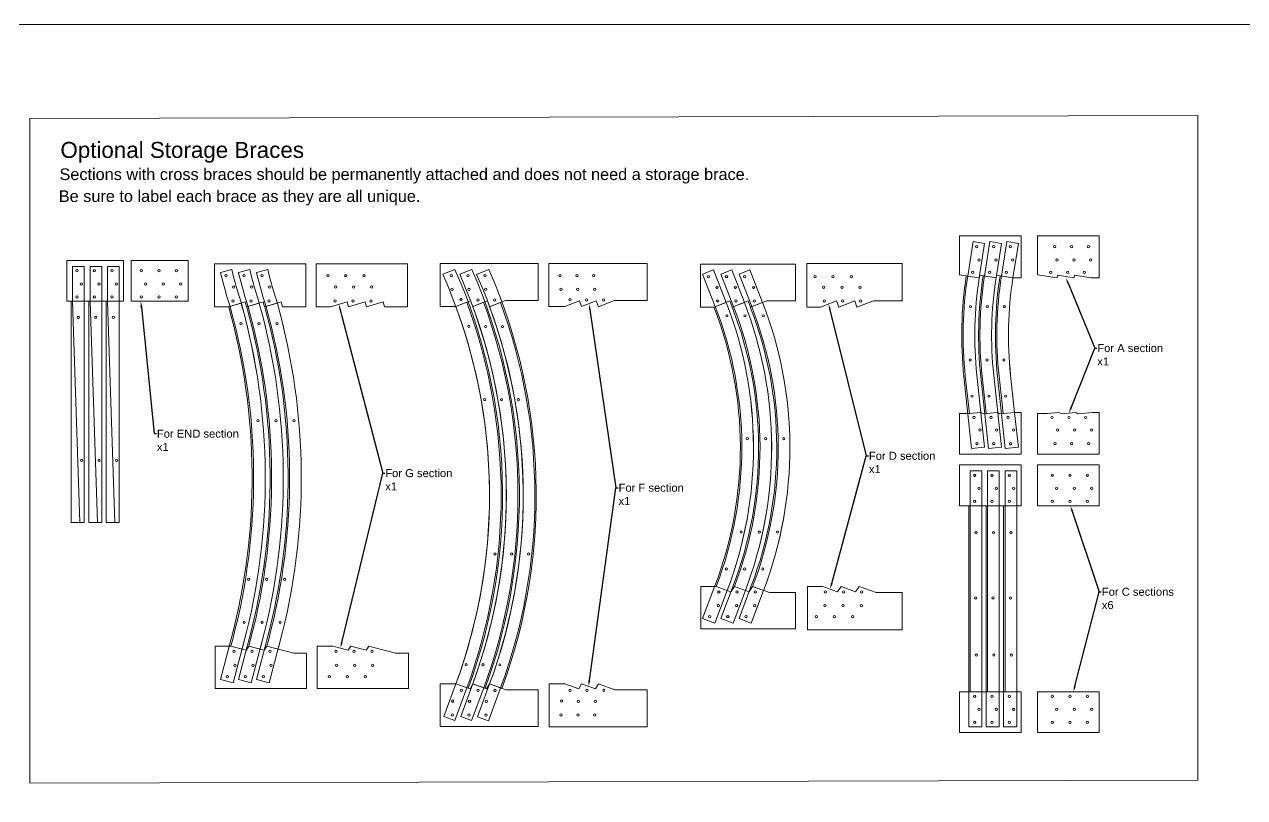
# Model space of a CAD drawing. Header units: millimetres. Extents: x 0 to 39105, y 0 to 9815.
# Drawn here: x 28908 to 34232, y 6440 to 9815 of the extents above; entities that cross this region are included whole.
import ezdxf
from ezdxf import colors
from ezdxf.entities.mleader import LeaderData, LeaderLine
from ezdxf.math import Vec2, Vec3

# ---------------------------------------------------------------- set-up
doc = ezdxf.new("R2010")
doc.units = ezdxf.units.MM
for name, color, linetype, lineweight in [('newTrack', 7, 'Continuous', 20), ('notes', 7, 'Continuous', 20), ('registration marking', 7, 'Continuous', 20)]:
    doc.layers.add(name, color=color, linetype=linetype, lineweight=lineweight)
doc.styles.add('Arial', font='arial.ttf')

# ---------------------------------------------------------------- blocks, each defined once
blk = doc.blocks.new('*U24')
at = {"layer": 'newTrack'}
blk.add_circle((0, 0), 0.2, dxfattribs=at)
blk = doc.blocks.new('attachmentPoints_0.4_diameter')
for p in [(-2.25, 0.75), (0, 0), (2.25, 0.75)]:
    blk.add_blockref('*U24', p)
blk = doc.blocks.new('F1')
at = {"layer": 'newTrack'}
blk.add_lwpolyline([(1365.05, -1527.24, -0.177849), (1429.18, -1517.78), (1435.05, -1519.01), (1435.46, -1517.05), (1429.58, -1515.82, 0.178024), (1364.04, -1525.51)], format="xyb", close=True, dxfattribs=at)
at = {"layer": 'registration marking', "color": 7, "transparency": 33554687}
for centre in [(1406.13, -1514.42), (1425.68, -1516.53), (1380.15, -1520.03), (1368.1, -1524.55)]:
    blk.add_circle(centre, 0.19, dxfattribs=at)
at = {"rotation": 348.2202802125964}
blk.add_blockref('attachmentPoints_0.4_diameter', (1432.22, -1517.91), dxfattribs=at)
blk = doc.blocks.new('F2')
at = {"layer": 'newTrack'}
blk.add_lwpolyline([(1703.41, -2340.18), (1702.95, -2342.38, 0.194368), (1633.66, -2354.87), (1632.52, -2352.93, -0.194178)], format="xyb", close=True, dxfattribs=at)
at = {"layer": 'registration marking', "color": 7, "transparency": 33554687}
for centre in [(1679.9, -2339.01), (1699.46, -2341.12), (1653.92, -2344.63), (1641.88, -2349.15)]:
    blk.add_circle(centre, 0.19, dxfattribs=at)
at = {"rotation": 30.42041245312843}
blk.add_blockref('attachmentPoints_0.4_diameter', (1635.99, -2352.92), dxfattribs=at)
blk = doc.blocks.new('G1')
at = {"layer": 'newTrack'}
blk.add_lwpolyline([(1736.56, -2371.79, 0.015901), (1731.3, -2374.88, -0.133392), (1676.17, -2389.83), (1674.94, -2389.83), (1674.94, -2391.83), (1676.16, -2391.83, 0.133468), (1732.34, -2376.59, -0.016157), (1737.57, -2373.52)], format="xyb", close=True, dxfattribs=at)
at = {"layer": 'registration marking', "color": 7, "transparency": 33554687}
for centre in [(1728.97, -2377.41), (1728.97, -2377.41), (1713.61, -2384.48), (1713.61, -2384.48), (1679.49, -2390.99), (1679.49, -2390.99), (1686.8, -2389.86), (1686.8, -2389.86)]:
    blk.add_circle(centre, 0.19, dxfattribs=at)
at = {"rotation": 30.42041245313343}
blk.add_blockref('attachmentPoints_0.4_diameter', (1734.73, -2374.61), dxfattribs=at)
blk = doc.blocks.new('G2')
at = {"layer": 'newTrack'}
blk.add_lwpolyline([(1493.51, -2345.36), (1493.51, -2347.61), (1500.73, -2347.61, 0.133468), (1556.9, -2332.37, -0.000194), (1556.96, -2332.33), (1555.82, -2330.39, 0.00028), (1555.73, -2330.45, -0.133382), (1500.73, -2345.36), (1493.51, -2345.36)], format="xyb", dxfattribs=at)
at = {"layer": 'registration marking', "color": 7, "transparency": 33554687}
for centre in [(1553.53, -2333.19), (1538.17, -2340.26), (1511.36, -2345.64), (1504.05, -2346.77)]:
    blk.add_circle(centre, 0.19, dxfattribs=at)
blk.add_blockref('attachmentPoints_0.4_diameter', (1496.51, -2347.11))
blk = doc.blocks.new('A2')
at = {"layer": 'newTrack'}
blk.add_lwpolyline([(1551.68, -1549.83), (1556.83, -1546.86), (1562.47, -1543.61, -0.065543), (1578.44, -1536.99), (1579.03, -1539.16, 0.065543), (1563.59, -1545.55), (1557.96, -1548.81), (1552.81, -1551.78)], format="xyb", close=True, dxfattribs=at)
at = {"layer": 'registration marking', "color": 7, "transparency": 33554687}
for centre in [(1573.88, -1539.8), (1565.48, -1543.45), (1559.93, -1546.26)]:
    blk.add_circle(centre, 0.19, dxfattribs=at)
at = {"rotation": 29.99999995973561}
blk.add_blockref('attachmentPoints_0.4_diameter', (1555.16, -1549.85), dxfattribs=at)
blk = doc.blocks.new('A1')
at = {"layer": 'newTrack'}
blk.add_lwpolyline([(1540.05, -1538.54), (1539.05, -1536.81), (1544.63, -1533.58, -0.065543), (1560.55, -1526.99), (1566.35, -1525.44), (1566.86, -1527.37), (1561.07, -1528.92, 0.065543), (1545.63, -1535.32)], format="xyb", close=True, dxfattribs=at)
at = {"layer": 'registration marking', "color": 7, "transparency": 33554687}
for centre in [(1555.93, -1529.56), (1547.53, -1533.21), (1541.98, -1536.02)]:
    blk.add_circle(centre, 0.19, dxfattribs=at)
at = {"rotation": 15.00000002089087}
blk.add_blockref('attachmentPoints_0.4_diameter', (1563.84, -1527.66), dxfattribs=at)
blk = doc.blocks.new('C1')
at = {"layer": 'newTrack'}
blk.add_lwpolyline([(1541.11, -1570.67), (1508.2, -1589.67), (1507.2, -1587.94), (1540.11, -1568.94)], close=True, dxfattribs=at)
at = {"layer": 'registration marking', "color": 7, "transparency": 33554687}
for centre in [(1531.39, -1575.14), (1521.66, -1580.67), (1513.22, -1585.71)]:
    blk.add_circle(centre, 0.19, dxfattribs=at)
at = {"rotation": 29.99999995973561}
blk.add_blockref('attachmentPoints_0.4_diameter', (1538.26, -1571.74), dxfattribs=at)
blk = doc.blocks.new('C2')
at = {"layer": 'newTrack'}
blk.add_lwpolyline([(1485.86, -1583.83), (1518.77, -1564.83), (1519.9, -1566.78), (1486.99, -1585.78)], close=True, dxfattribs=at)
at = {"layer": 'registration marking', "color": 7, "transparency": 33554687}
for centre in [(1515.38, -1568.25), (1505.65, -1573.78), (1497.2, -1578.82)]:
    blk.add_circle(centre, 0.19, dxfattribs=at)
at = {"rotation": 29.99999995973561}
blk.add_blockref('attachmentPoints_0.4_diameter', (1489.34, -1583.85), dxfattribs=at)
blk = doc.blocks.new('D1')
at = {"layer": 'newTrack'}
blk.add_lwpolyline([(1504.86, -1453.9, 0.186063), (1552.35, -1446.45), (1557.54, -1443.45), (1558.54, -1445.18), (1553.35, -1448.18, -0.186038), (1504.44, -1455.86), (1504.85, -1453.9)], format="xyb", close=True, dxfattribs=at)
at = {"layer": 'registration marking', "color": 7, "transparency": 33554687}
for centre in [(1551.09, -1448.65), (1508.08, -1455.18), (1514.72, -1456.71), (1530.76, -1455.34)]:
    blk.add_circle(centre, 0.19, dxfattribs=at)
at = {"rotation": 29.99999995973561}
blk.add_blockref('attachmentPoints_0.4_diameter', (1555.7, -1446.25), dxfattribs=at)
blk = doc.blocks.new('D2')
at = {"layer": 'newTrack'}
blk.add_lwpolyline([(1438.09, -1496.21), (1432.21, -1494.98), (1432.67, -1492.78), (1438.55, -1494.01, 0.186066), (1485.86, -1486.58), (1486.99, -1488.53, -0.186038)], format="xyb", close=True, dxfattribs=at)
at = {"layer": 'registration marking', "color": 7, "transparency": 33554687}
for centre in [(1484.73, -1489), (1441.72, -1495.52), (1464.4, -1495.69), (1448.36, -1497.06)]:
    blk.add_circle(centre, 0.19, dxfattribs=at)
at = {"rotation": 348.2202802125964}
blk.add_blockref('attachmentPoints_0.4_diameter', (1435.25, -1495.11), dxfattribs=at)
blk = doc.blocks.new('END1')
at = {"layer": 'newTrack'}
blk.add_lwpolyline([(1095.16, -1516.52), (1095.16, -1518.52), (1051.16, -1518.52), (1051.16, -1517.77), (1089.16, -1516.52)], close=True, dxfattribs=at)
at = {"layer": 'registration marking', "color": 7, "transparency": 33554687}
for centre in [(1086.41, -1517.49), (1061.85, -1518.07)]:
    blk.add_circle(centre, 0.19, dxfattribs=at)
blk.add_blockref('attachmentPoints_0.4_diameter', (1092.16, -1518.02))
blk = doc.blocks.new('END2')
at = {"layer": 'newTrack'}
blk.add_lwpolyline([(1133.03, -1530.22), (1095.03, -1530.22), (1095.03, -1527.97), (1133.03, -1527.97), (1133.03, -1530.22), (1133.03, -1527.97)], dxfattribs=at)
at = {"layer": 'registration marking', "color": 7, "transparency": 33554687}
for centre in [(1105.71, -1529.77), (1130.27, -1529.2)]:
    blk.add_circle(centre, 0.19, dxfattribs=at)

msp = doc.modelspace()

# ---------------------------------------------------------------- linework, layer by layer
at = {"lineweight": 20}
for points in [[(33147.7, 8709), (33149.5, 8720.2), (33221.2, 8709), (33256.9, 8709), (33256.9, 8892.8), (32987.9, 8892.8), (32987.9, 8722.5), (33074.1, 8709), (33076, 8720.2)], [(33487.8, 8709), (33489.6, 8720.2), (33561.3, 8709), (33597, 8709), (33597, 8892.8), (33328, 8892.8), (33328, 8722.5), (33414.2, 8709), (33416.1, 8720.2)], [(29093, 8606.6), (29093, 8784.4), (29340.6, 8784.4), (29340.6, 8606.6)], [(29374.1, 8606.6), (29374.1, 8784.4), (29621.7, 8784.4), (29621.7, 8606.6)], [(31149.6, 8771.5), (30721.5, 8771.5), (30721.5, 8583.9), (30790.8, 8583.6), (30854.3, 8609.3), (30864.3, 8583.3), (30928, 8609.1), (30937.8, 8583), (31006.1, 8610.7), (31149.6, 8610.5)], [(31624.6, 8771.7), (31196.5, 8771.7), (31196.5, 8583.9), (31265.8, 8583.6), (31329.3, 8609.3), (31339.3, 8583.3), (31403, 8609.1), (31412.8, 8583), (31481.1, 8610.7), (31624.6, 8610.5)], [(32273, 8609.3), (32147.6, 8609.3), (32075.4, 8581.2), (32066, 8608.4), (31996.1, 8581.2), (31986.3, 8608.3), (31916.7, 8581.2), (31857.3, 8581.2), (31857.3, 8769.3), (32273, 8769.3)], [(32738.1, 8609.3), (32612.7, 8609.3), (32540.5, 8581.2), (32531.1, 8608.4), (32461.2, 8581.2), (32451.4, 8608.3), (32381.8, 8581.2), (32322.4, 8581.2), (32322.4, 8771.7), (32738.1, 8771.7)], [(32987.9, 7714.4), (32987.9, 7892.2), (33256.9, 7892.2), (33256.9, 7714.4)], [(33328, 7714.4), (33328, 7892.2), (33597, 7892.2), (33597, 7714.4)], [(32273, 7334.9), (32158.7, 7334.9), (32085.4, 7362.3), (32069.7, 7338.5), (32006, 7362.3), (31990.3, 7338.5), (31926.6, 7362.3), (31859, 7362.3), (31859, 7176.4), (32273, 7176.4)], [(32738.1, 7334.9), (32623.8, 7334.9), (32550.5, 7362.3), (32534.8, 7338.5), (32471.1, 7362.3), (32455.4, 7338.5), (32391.7, 7362.3), (32324.1, 7362.3), (32324.1, 7172.5), (32738.1, 7172.5)], [(29876, 7083.9), (29808.8, 7101.6), (29740.9, 7101.6), (29740.9, 6915.9), (30139.4, 6915.9), (30139.4, 7070.9), (30082.8, 7070.9), (29965.8, 7101.6), (29954.6, 7083.9), (29887.2, 7101.6)], [(30320.6, 7083.9), (30253.3, 7101.6), (30185.5, 7101.6), (30185.5, 6915.9), (30583.9, 6915.9), (30583.9, 7070.9), (30527.3, 7070.9), (30410.4, 7101.6), (30399.1, 7083.9), (30331.8, 7101.6)], [(31149.6, 6750.7), (30722.5, 6750.7), (30722.5, 6937), (30790.8, 6937.3), (30852.3, 6914.7), (30864.3, 6937), (30924.6, 6914.8), (30937.9, 6936.7), (31009.5, 6910.4), (31149.6, 6910.5)], [(31624.6, 6749.3), (31197.5, 6749.3), (31197.5, 6937), (31265.8, 6937.3), (31327.3, 6914.7), (31339.3, 6937), (31399.6, 6914.8), (31412.9, 6936.7), (31484.5, 6910.4), (31624.6, 6910.5)], [(32987.9, 6723.8), (32987.9, 6901.6), (33256.9, 6901.6), (33256.9, 6723.8)], [(33328, 6723.8), (33328, 6901.6), (33597, 6901.6), (33597, 6723.8)]]:
    msp.add_lwpolyline(points, close=True, dxfattribs=at)
for points in [[(29955.9, 8583.2), (29950.2, 8603.7), (29877.3, 8583.2), (29871.7, 8603.7), (29798.8, 8583.2), (29736.8, 8583.2), (29736.8, 8770.8), (30135.3, 8770.8), (30135.3, 8583.2), (30034.4, 8583.2), (30028.8, 8603.7), (29955.9, 8583.2)], [(30400.4, 8583.2), (30394.8, 8603.7), (30321.9, 8583.2), (30316.3, 8603.7), (30243.4, 8583.2), (30181.4, 8583.2), (30181.4, 8770.8), (30579.8, 8770.8), (30579.8, 8583.2), (30478.9, 8583.2), (30473.3, 8603.7), (30400.4, 8583.2)], [(33081.4, 8121.8), (33092, 8115.1), (33154.9, 8121.8), (33164.6, 8115), (33228.5, 8121.8), (33256.9, 8121.8), (33256.9, 7938.8), (32987.9, 7938.8), (32987.9, 8116.4), (33030.9, 8116.4), (33081.4, 8121.8)], [(33421.5, 8121.8), (33432.1, 8115.1), (33495, 8121.8), (33504.7, 8115), (33568.6, 8121.8), (33597, 8121.8), (33597, 7938.8), (33328, 7938.8), (33328, 8116.4), (33371, 8116.4), (33421.5, 8121.8)]]:
    msp.add_lwpolyline(points, dxfattribs=at)
at = {"layer": 'notes', "color": 7, "linetype": 'Continuous', "lineweight": 20, "transparency": 33554687, "flags": 128}
for points in [[(20000, 9815.4), (39105.2, 9815.4), (39105.2, 0), (20000, 0)], [(28931.2, 9404.1), (34028.5, 9417.7), (34028.5, 6516.4), (28931.2, 6502.8)]]:
    msp.add_lwpolyline(points, close=True, dxfattribs=at)

# ---------------------------------------------------------------- block references
at = {"lineweight": 20}
for name, p, xscale, yscale, zscale, rotation in [('A1', (-18487.1, -11828.2), 25.4, 25.4, 25.4, 66.1217213024327), ('A1', (-18413.6, -11828.2), 25.4, 25.4, 25.4, 66.1217213024327), ('A1', (-18340, -11828.2), 25.4, 25.4, 25.4, 66.1217213024327), ('attachmentPoints_0.4_diameter', (33073.3, 8786.3), 25.4, 25.4, 25.4, 81.12172132332329), ('attachmentPoints_0.4_diameter', (33146.9, 8786.3), 25.4, 25.4, 25.4, 81.12172132332329), ('attachmentPoints_0.4_diameter', (33220.4, 8786.3), 25.4, 25.4, 25.4, 81.12172132332329), ('attachmentPoints_0.4_diameter', (33413.4, 8786.3), 25.4, 25.4, 25.4, 81.12172132332329), ('attachmentPoints_0.4_diameter', (33487, 8786.3), 25.4, 25.4, 25.4, 81.12172132332329), ('attachmentPoints_0.4_diameter', (33560.6, 8786.3), 25.4, 25.4, 25.4, 81.12172132332329), ('END1', (-9401.2, -19058.2), 25.4, 25.4, 25.4, 89.99999994949653), ('attachmentPoints_0.4_diameter', (29156.5, 8682.8), 25.4, 25.4, 25.4, 90), ('END1', (-9325, -19058.2), 25.4, 25.4, 25.4, 89.99999994949653), ('attachmentPoints_0.4_diameter', (29232.7, 8682.8), 25.4, 25.4, 25.4, 90), ('END1', (-9248.8, -19058.2), 25.4, 25.4, 25.4, 89.99999994949653), ('attachmentPoints_0.4_diameter', (29308.9, 8682.8), 25.4, 25.4, 25.4, 90), ('G1', (-39719.5, -18598), 25.4, 25.4, 25.4, 75.26052385392865), ('attachmentPoints_0.4_diameter', (29437.6, 8682.8), 25.4, 25.4, 25.4, 90), ('G1', (-39641.1, -18598), 25.4, 25.4, 25.4, 75.26052385392865), ('attachmentPoints_0.4_diameter', (29513.8, 8682.8), 25.4, 25.4, 25.4, 90), ('G1', (-39562.5, -18598), 25.4, 25.4, 25.4, 75.26052385392865), ('attachmentPoints_0.4_diameter', (29590, 8682.8), 25.4, 25.4, 25.4, 90), ('F2', (95961.1, 41049.6), 25.4, 25.4, 25.4, 261.6112563868035), ('F2', (96034.6, 41049.4), 25.4, 25.4, 25.4, 261.6112563868035), ('F2', (96108.1, 41049.1), 25.4, 25.4, 25.4, 261.6112563868035), ('D1', (-10374.6, -24815.1), 25.4, 25.4, 25.4, 81.2727167512081), ('D1', (-10295.2, -24815.1), 25.4, 25.4, 25.4, 81.2727167512081), ('D1', (-10215.8, -24815.1), 25.4, 25.4, 25.4, 81.2727167512081), ('attachmentPoints_0.4_diameter', (29821.1, 8668.6), 25.4, 25.4, 25.4, 105.6809363070623), ('attachmentPoints_0.4_diameter', (29899.6, 8668.6), 25.4, 25.4, 25.4, 105.6809363070623), ('attachmentPoints_0.4_diameter', (29978.2, 8668.6), 25.4, 25.4, 25.4, 105.6809363070623), ('attachmentPoints_0.4_diameter', (30265.7, 8668.6), 25.4, 25.4, 25.4, 105.6809363070623), ('attachmentPoints_0.4_diameter', (30344.1, 8668.6), 25.4, 25.4, 25.4, 105.6809363070623), ('attachmentPoints_0.4_diameter', (30422.7, 8668.6), 25.4, 25.4, 25.4, 105.6809363070623), ('attachmentPoints_0.4_diameter', (30774, 8659), 25.4, 25.4, 25.4, 292.0316688399319), ('attachmentPoints_0.4_diameter', (30847.5, 8658.7), 25.4, 25.4, 25.4, 292.0316688399319), ('attachmentPoints_0.4_diameter', (30921, 8658.4), 25.4, 25.4, 25.4, 292.0316688399319), ('attachmentPoints_0.4_diameter', (31249, 8659), 25.4, 25.4, 25.4, 292.0316688399319), ('attachmentPoints_0.4_diameter', (31322.5, 8658.7), 25.4, 25.4, 25.4, 292.0316688399319), ('attachmentPoints_0.4_diameter', (31396.1, 8658.4), 25.4, 25.4, 25.4, 292.0316688399319), ('attachmentPoints_0.4_diameter', (31930.5, 8668.3), 25.4, 25.4, 25.4, 111.272716710944), ('attachmentPoints_0.4_diameter', (32009.8, 8668.3), 25.4, 25.4, 25.4, 111.272716710944), ('attachmentPoints_0.4_diameter', (32089.2, 8668.3), 25.4, 25.4, 25.4, 111.272716710944), ('attachmentPoints_0.4_diameter', (32395.6, 8668.3), 25.4, 25.4, 25.4, 111.272716710944), ('attachmentPoints_0.4_diameter', (32474.9, 8668.3), 25.4, 25.4, 25.4, 111.272716710944), ('attachmentPoints_0.4_diameter', (32554.3, 8668.3), 25.4, 25.4, 25.4, 111.272716710944), ('A2', (-18909.6, -12140), 25.4, 25.4, 25.4, 66.1217213024327), ('A2', (-18836, -12140), 25.4, 25.4, 25.4, 66.1217213024327), ('A2', (-18762.5, -12140), 25.4, 25.4, 25.4, 66.1217213024327), ('END2', (-9698.4, -20172.3), 25.4, 25.4, 25.4, 89.99999994949653), ('END2', (-9622.2, -20172.3), 25.4, 25.4, 25.4, 89.99999994949653), ('END2', (-9546, -20172.3), 25.4, 25.4, 25.4, 89.99999994949653), ('G2', (-37499.6, -14574.3), 25.4, 25.4, 25.4, 75.26052385392865), ('G2', (-37421.1, -14574.3), 25.4, 25.4, 25.4, 75.26052385392865), ('G2', (-37342.5, -14574.3), 25.4, 25.4, 25.4, 75.26052385392865), ('F1', (74225.9, 37225.7), 25.4, 25.4, 25.4, 261.6112563868035), ('F1', (74299.4, 37225.4), 25.4, 25.4, 25.4, 261.6112563868035), ('F1', (74373, 37225.1), 25.4, 25.4, 25.4, 261.6112563868035), ('D2', (-11131.8, -22993.6), 25.4, 25.4, 25.4, 81.2727167512081), ('D2', (-11052.4, -22993.6), 25.4, 25.4, 25.4, 81.2727167512081), ('D2', (-10973.1, -22993.6), 25.4, 25.4, 25.4, 81.2727167512081), ('attachmentPoints_0.4_diameter', (33076.9, 8044.7), 25.4, 25.4, 25.4, 96.12172126216781), ('attachmentPoints_0.4_diameter', (33150.4, 8044.7), 25.4, 25.4, 25.4, 96.12172126216781), ('attachmentPoints_0.4_diameter', (33224, 8044.7), 25.4, 25.4, 25.4, 96.12172126216781), ('attachmentPoints_0.4_diameter', (33417, 8044.7), 25.4, 25.4, 25.4, 96.12172126216781), ('attachmentPoints_0.4_diameter', (33490.5, 8044.7), 25.4, 25.4, 25.4, 96.12172126216781), ('attachmentPoints_0.4_diameter', (33564.1, 8044.7), 25.4, 25.4, 25.4, 96.12172126216781), ('C1', (-21037, -6085.5), 25.4, 25.4, 25.4, 60.00000004026374), ('C1', (-20960.8, -6085.5), 25.4, 25.4, 25.4, 60.00000004026374), ('C1', (-20884.6, -6085.5), 25.4, 25.4, 25.4, 60.00000004026374), ('attachmentPoints_0.4_diameter', (33072.5, 7790.6), 25.4, 25.4, 25.4, 90), ('attachmentPoints_0.4_diameter', (33148.7, 7790.6), 25.4, 25.4, 25.4, 90), ('attachmentPoints_0.4_diameter', (33224.9, 7790.6), 25.4, 25.4, 25.4, 90), ('attachmentPoints_0.4_diameter', (33412.6, 7790.6), 25.4, 25.4, 25.4, 90), ('attachmentPoints_0.4_diameter', (33488.8, 7790.6), 25.4, 25.4, 25.4, 90), ('attachmentPoints_0.4_diameter', (33565, 7790.6), 25.4, 25.4, 25.4, 90), ('C2', (-20682, -5820.7), 25.4, 25.4, 25.4, 60.00000004026374), ('C2', (-20605.8, -5820.7), 25.4, 25.4, 25.4, 60.00000004026374), ('C2', (-20529.6, -5820.7), 25.4, 25.4, 25.4, 60.00000004026374), ('attachmentPoints_0.4_diameter', (31935.6, 7277.6), 25.4, 25.4, 25.4, 69.49299696380434), ('attachmentPoints_0.4_diameter', (32015, 7277.6), 25.4, 25.4, 25.4, 69.49299696380434), ('attachmentPoints_0.4_diameter', (32094.4, 7277.6), 25.4, 25.4, 25.4, 69.49299696380434), ('attachmentPoints_0.4_diameter', (32400.7, 7277.6), 25.4, 25.4, 25.4, 69.49299696380434), ('attachmentPoints_0.4_diameter', (32480.1, 7277.6), 25.4, 25.4, 25.4, 69.49299696380434), ('attachmentPoints_0.4_diameter', (32559.5, 7277.6), 25.4, 25.4, 25.4, 69.49299696380434), ('attachmentPoints_0.4_diameter', (29826.2, 7018.2), -25.4, 25.4, 25.4, 75.26301600393988), ('attachmentPoints_0.4_diameter', (29904.7, 7018.2), -25.4, 25.4, 25.4, 75.26301600393988), ('attachmentPoints_0.4_diameter', (29983.3, 7018.2), -25.4, 25.4, 25.4, 75.26301600393988), ('attachmentPoints_0.4_diameter', (30270.8, 7018.2), -25.4, 25.4, 25.4, 75.26301600393988), ('attachmentPoints_0.4_diameter', (30349.2, 7018.2), -25.4, 25.4, 25.4, 75.26301600393988), ('attachmentPoints_0.4_diameter', (30427.8, 7018.2), -25.4, 25.4, 25.4, 75.26301600393988), ('attachmentPoints_0.4_diameter', (30776.4, 6861.4), 25.40000000000001, 25.40000000000001, 25.40000000000001, 249.8315365994013), ('attachmentPoints_0.4_diameter', (31251.4, 6861.4), 25.40000000000001, 25.40000000000001, 25.40000000000001, 249.8315365994013), ('attachmentPoints_0.4_diameter', (30850, 6861.1), 25.40000000000001, 25.40000000000001, 25.40000000000001, 249.8315365994013), ('attachmentPoints_0.4_diameter', (30923.5, 6860.8), 25.40000000000001, 25.40000000000001, 25.40000000000001, 249.8315365994013), ('attachmentPoints_0.4_diameter', (31325, 6861.1), 25.40000000000001, 25.40000000000001, 25.40000000000001, 249.8315365994013), ('attachmentPoints_0.4_diameter', (31398.5, 6860.8), 25.40000000000001, 25.40000000000001, 25.40000000000001, 249.8315365994013), ('attachmentPoints_0.4_diameter', (33072.5, 6825.4), 25.4, 25.4, 25.4, 90), ('attachmentPoints_0.4_diameter', (33148.7, 6825.4), 25.4, 25.4, 25.4, 90), ('attachmentPoints_0.4_diameter', (33224.9, 6825.4), 25.4, 25.4, 25.4, 90), ('attachmentPoints_0.4_diameter', (33412.6, 6825.4), 25.4, 25.4, 25.4, 90), ('attachmentPoints_0.4_diameter', (33488.8, 6825.4), 25.4, 25.4, 25.4, 90), ('attachmentPoints_0.4_diameter', (33565, 6825.4), 25.4, 25.4, 25.4, 90)]:
    msp.add_blockref(name, p, dxfattribs=dict(at, xscale=xscale, yscale=yscale, zscale=zscale, rotation=rotation))

# ---------------------------------------------------------------- texts
at = {"layer": 'notes', "lineweight": 20, "transparency": 33554687, "style": 'Arial'}
for s, height, p in [('Optional Storage Braces', 69.85, (29064.8, 9232.5)), ('Sections with cross braces should be permanently attached and does not need a storage brace.', 50.8, (29060.9, 9136)), ('Be sure to label each brace as they are all unique.', 50.8, (29058, 9040.3))]:
    msp.add_text(s, height=height, dxfattribs=at).set_placement(p)

# ---------------------------------------------------------------- leaders
at = {"layer": 'notes', "lineweight": 20, "transparency": 33554687}
ml = msp.add_multileader_mtext('Standard', dxfattribs=at)
ml.set_content('For A section\\Px1', color=256, style='Arial')
ml.set_leader_properties()
ml.build(insert=Vec2(0, 0))
ml.multileader.update_dxf_attribs({"text_right_attachment_type": 6, "dogleg_length": 0.36, "arrow_head_size": 25.4})
ctx = ml.context
ctx.base_point, ctx.char_height, ctx.arrow_head_size, ctx.landing_gap_size, ctx.plane_origin = Vec3(33587, 8402.5), 34.925, 25.4, 2.29, Vec3(33355.7, 9185.6)
ctx.right_attachment = 6
notes = []
notes.append((ctx, [(0, (1, 1, 0), (33577.8, 8402.5), (1, 0), 9.14, [(0, [(33451.9, 8709)], 0, [])])]))
ctx.mtext.insert, ctx.mtext.flow_direction = Vec3(33589.3, 8420), 5
ml = msp.add_multileader_mtext('Standard', dxfattribs=at)
ml.set_content('For END section\\Px1', color=256, style='Arial')
ml.set_leader_properties()
ml.build(insert=Vec2(0, 0))
ml.multileader.update_dxf_attribs({"text_right_attachment_type": 6, "dogleg_length": 0.36, "arrow_head_size": 25.4})
ctx = ml.context
ctx.base_point, ctx.char_height, ctx.arrow_head_size, ctx.landing_gap_size, ctx.plane_origin = Vec3(29483.6, 8029.1), 34.925, 25.4, 2.29, Vec3(29287.9, 8995)
ctx.right_attachment = 6
notes.append((ctx, [(0, (1, 1, 0), (29474.4, 8029.1), (1, 0), 9.14, [(0, [(29415.7, 8606.6)], 0, [])])]))
ctx.mtext.insert, ctx.mtext.flow_direction = Vec3(29485.9, 8046.5), 5
ml = msp.add_multileader_mtext('Standard', dxfattribs=at)
ml.set_content('For G section\\Px1', color=256, style='Arial')
ml.set_leader_properties()
ml.build(insert=Vec2(0, 0))
ml.multileader.update_dxf_attribs({"text_right_attachment_type": 6, "dogleg_length": 0.36, "arrow_head_size": 25.4})
ctx = ml.context
ctx.base_point, ctx.char_height, ctx.arrow_head_size, ctx.landing_gap_size, ctx.plane_origin = Vec3(30480.2, 7856.8), 34.925, 25.4, 2.29, Vec3(30249, 8639.9)
ctx.right_attachment = 6
notes.append((ctx, [(0, (1, 1, 0), (30471.1, 7856.8), (1, 0), 9.14, [(0, [(30279.8, 8593.5)], 0, [])])]))
ctx.mtext.insert, ctx.mtext.flow_direction = Vec3(30482.5, 7874.2), 5
ml = msp.add_multileader_mtext('Standard', dxfattribs=at)
ml.set_content('For F section\\Px1', color=256, style='Arial')
ml.set_leader_properties()
ml.build(insert=Vec2(0, 0))
ml.multileader.update_dxf_attribs({"text_right_attachment_type": 6, "dogleg_length": 0.36, "arrow_head_size": 25.4})
ctx = ml.context
ctx.base_point, ctx.char_height, ctx.arrow_head_size, ctx.landing_gap_size, ctx.plane_origin = Vec3(31498, 7793.1), 34.925, 25.4, 2.29, Vec3(31266.8, 8576.2)
ctx.right_attachment = 6
notes.append((ctx, [(0, (1, 1, 0), (31488.9, 7793.1), (1, 0), 9.14, [(0, [(31371.2, 8596.2)], 0, [])])]))
ctx.mtext.insert, ctx.mtext.flow_direction = Vec3(31500.3, 7810.5), 5
ml = msp.add_multileader_mtext('Standard', dxfattribs=at)
ml.set_content('For D section\\Px1', color=256, style='Arial')
ml.set_leader_properties()
ml.build(insert=Vec2(0, 0))
ml.multileader.update_dxf_attribs({"text_right_attachment_type": 6, "dogleg_length": 0.36, "arrow_head_size": 25.4})
ctx = ml.context
ctx.base_point, ctx.char_height, ctx.arrow_head_size, ctx.landing_gap_size, ctx.plane_origin = Vec3(32590.3, 7932.3), 34.925, 25.4, 2.29, Vec3(32359.1, 8715.4)
ctx.right_attachment = 6
notes.append((ctx, [(0, (1, 1, 0), (32581.2, 7932.3), (1, 0), 9.14, [(0, [(32416.6, 8594.7)], 0, [])])]))
ctx.mtext.insert, ctx.mtext.flow_direction = Vec3(32592.6, 7949.8), 5
ml = msp.add_multileader_mtext('Standard', dxfattribs=at)
ml.set_content('', color=256, style='Arial')
ml.set_leader_properties()
ml.build(insert=Vec2(0, 0))
ml.multileader.update_dxf_attribs({"text_right_attachment_type": 6, "dogleg_length": 0.36, "arrow_head_size": 25.4})
ctx = ml.context
ctx.base_point, ctx.char_height, ctx.arrow_head_size, ctx.landing_gap_size, ctx.plane_origin = Vec3(33587, 8402.5), 34.9, 25.4, 2.29, Vec3(33247.5, 8303.2)
ctx.right_attachment = 6
notes.append((ctx, [(0, (1, 1, 0), (33577.8, 8402.5), (1, 0), 9.14, [(0, [(33465.2, 8118.5)], 0, [])])]))
ctx.mtext.insert, ctx.mtext.flow_direction = Vec3(33589.3, 8420), 5
ml = msp.add_multileader_mtext('Standard', dxfattribs=at)
ml.set_content('', color=256, style='Arial')
ml.set_leader_properties()
ml.build(insert=Vec2(0, 0))
ml.multileader.update_dxf_attribs({"text_right_attachment_type": 6, "dogleg_length": 0.36, "arrow_head_size": 25.4})
ctx = ml.context
ctx.base_point, ctx.char_height, ctx.arrow_head_size, ctx.landing_gap_size, ctx.plane_origin = Vec3(32590.3, 7932.3), 34.9, 25.4, 2.29, Vec3(32250.8, 7833)
ctx.right_attachment = 6
notes.append((ctx, [(0, (1, 1, 0), (32581.2, 7932.3), (1, 0), 9.14, [(0, [(32423.6, 7350.4)], 0, [])])]))
ctx.mtext.insert, ctx.mtext.flow_direction = Vec3(32592.6, 7949.8), 5
ml = msp.add_multileader_mtext('Standard', dxfattribs=at)
ml.set_content('', color=256, style='Arial')
ml.set_leader_properties()
ml.build(insert=Vec2(0, 0))
ml.multileader.update_dxf_attribs({"text_right_attachment_type": 6, "dogleg_length": 0.36, "arrow_head_size": 25.4})
ctx = ml.context
ctx.base_point, ctx.char_height, ctx.arrow_head_size, ctx.landing_gap_size, ctx.plane_origin = Vec3(30480.2, 7856.8), 34.9, 25.4, 2.29, Vec3(30140.8, 7757.4)
ctx.right_attachment = 6
notes.append((ctx, [(0, (1, 1, 0), (30471.1, 7856.8), (1, 0), 9.14, [(0, [(30286.9, 7092.8)], 0, [])])]))
ctx.mtext.insert, ctx.mtext.flow_direction = Vec3(30482.5, 7874.2), 5
ml = msp.add_multileader_mtext('Standard', dxfattribs=at)
ml.set_content('', color=256, style='Arial')
ml.set_leader_properties()
ml.build(insert=Vec2(0, 0))
ml.multileader.update_dxf_attribs({"text_right_attachment_type": 6, "dogleg_length": 0.36, "arrow_head_size": 25.4})
ctx = ml.context
ctx.base_point, ctx.char_height, ctx.arrow_head_size, ctx.landing_gap_size, ctx.plane_origin = Vec3(31498, 7793.1), 34.9, 25.4, 2.29, Vec3(31158.6, 7693.8)
ctx.right_attachment = 6
notes.append((ctx, [(0, (1, 1, 0), (31488.9, 7793.1), (1, 0), 9.14, [(0, [(31369.5, 6925.9)], 0, [])])]))
ctx.mtext.insert, ctx.mtext.flow_direction = Vec3(31500.3, 7810.5), 5
ml = msp.add_multileader_mtext('Standard', dxfattribs=at)
ml.set_content('For C sections\\Px6', color=256, style='Arial')
ml.set_leader_properties()
ml.build(insert=Vec2(0, 0))
ml.multileader.update_dxf_attribs({"text_right_attachment_type": 6, "dogleg_length": 0.36, "arrow_head_size": 25.4})
ctx = ml.context
ctx.base_point, ctx.char_height, ctx.arrow_head_size, ctx.landing_gap_size, ctx.plane_origin = Vec3(33606.7, 7338.6), 34.925, 25.4, 2.29, Vec3(33375.5, 8121.7)
ctx.right_attachment = 6
notes.append((ctx, [(0, (1, 1, 0), (33597.6, 7338.6), (1, 0), 9.14, [(0, [(33471.7, 7714.4)], 0, [])])]))
ctx.mtext.insert, ctx.mtext.flow_direction = Vec3(33609, 7356.3), 5
ml = msp.add_multileader_mtext('Standard', dxfattribs=at)
ml.set_content('', color=256, style='Arial')
ml.set_leader_properties()
ml.build(insert=Vec2(0, 0))
ml.multileader.update_dxf_attribs({"text_right_attachment_type": 6, "dogleg_length": 0.36, "arrow_head_size": 25.4})
ctx = ml.context
ctx.base_point, ctx.char_height, ctx.arrow_head_size, ctx.landing_gap_size, ctx.plane_origin = Vec3(33606.7, 7338.6), 34.9, 25.4, 2.29, Vec3(33267.2, 7239.2)
ctx.right_attachment = 6
notes.append((ctx, [(0, (1, 1, 0), (33597.6, 7338.6), (1, 0), 9.14, [(0, [(33484.9, 6901.6)], 0, [])])]))
ctx.mtext.insert, ctx.mtext.flow_direction = Vec3(33609, 7356), 5
for ctx, leaders in notes:
    for number, flags, end, landing, length, lines in leaders:
        leader = LeaderData()
        leader.index, (leader.has_last_leader_line, leader.has_dogleg_vector, leader.attachment_direction) = number, flags
        leader.last_leader_point, leader.dogleg_vector, leader.dogleg_length = Vec3(end), Vec3(landing), length
        for number, points, colour, breaks in lines:
            line = LeaderLine()
            line.index, line.vertices, line.color, line.breaks = number, Vec3.list(points), colors.encode_raw_color(colour), breaks
            leader.lines.append(line)
        ctx.leaders.append(leader)

doc.saveas('drawing.dxf')
